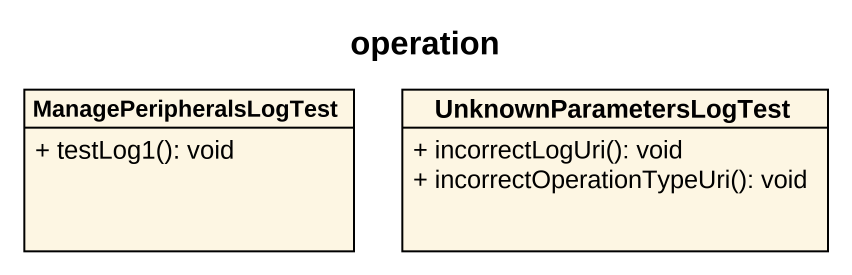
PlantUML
@startuml
title operation
hide circle
hide empty members
skinparam classAttributeIconSize 0
class ManagePeripheralsLogTest {
  + testLog1(): void
}
class UnknownParametersLogTest {
  + incorrectLogUri(): void
  + incorrectOperationTypeUri(): void
}
@enduml
